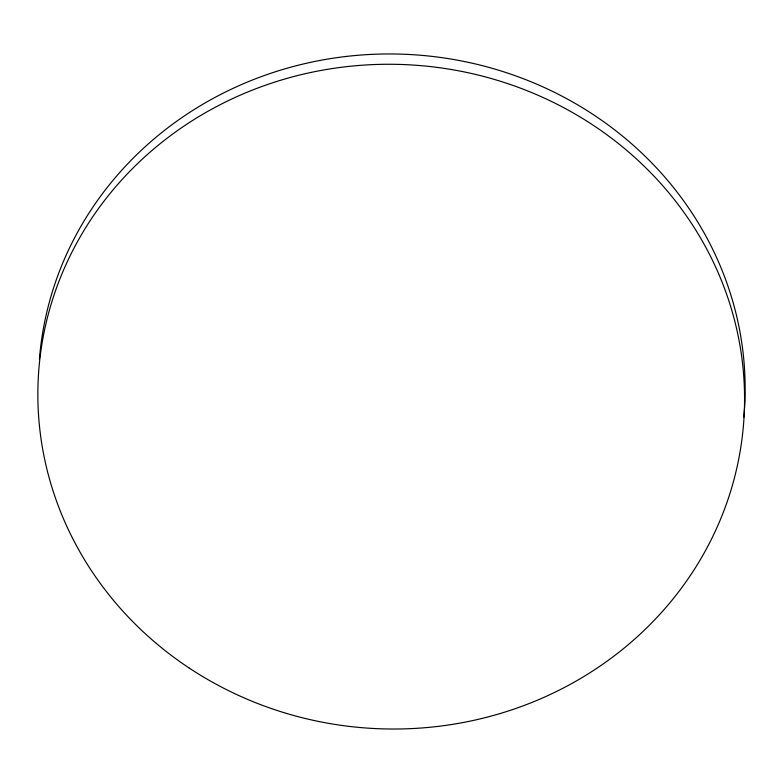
<?xml version="1.0" encoding="UTF-8"?>
<svg xmlns="http://www.w3.org/2000/svg" width="783" height="783" viewBox="0 0 783 783"><rect width="100%" height="100%" fill="white"/><g stroke="black" fill="none" stroke-linecap="round" stroke-linejoin="round"><path stroke-width="1.17" d="M39.414 359.26A353.427 332.315 3.2 0 1 420.099 55.221A353.427 332.315 3.2 0 1 743.85 417.075M188.997 667.909A353.427 332.315 3.2 0 0 743.273 427.361A353.427 332.315 3.2 0 0 241.37 94.665A353.427 332.315 3.2 0 0 188.997 667.909"/></g></svg>
